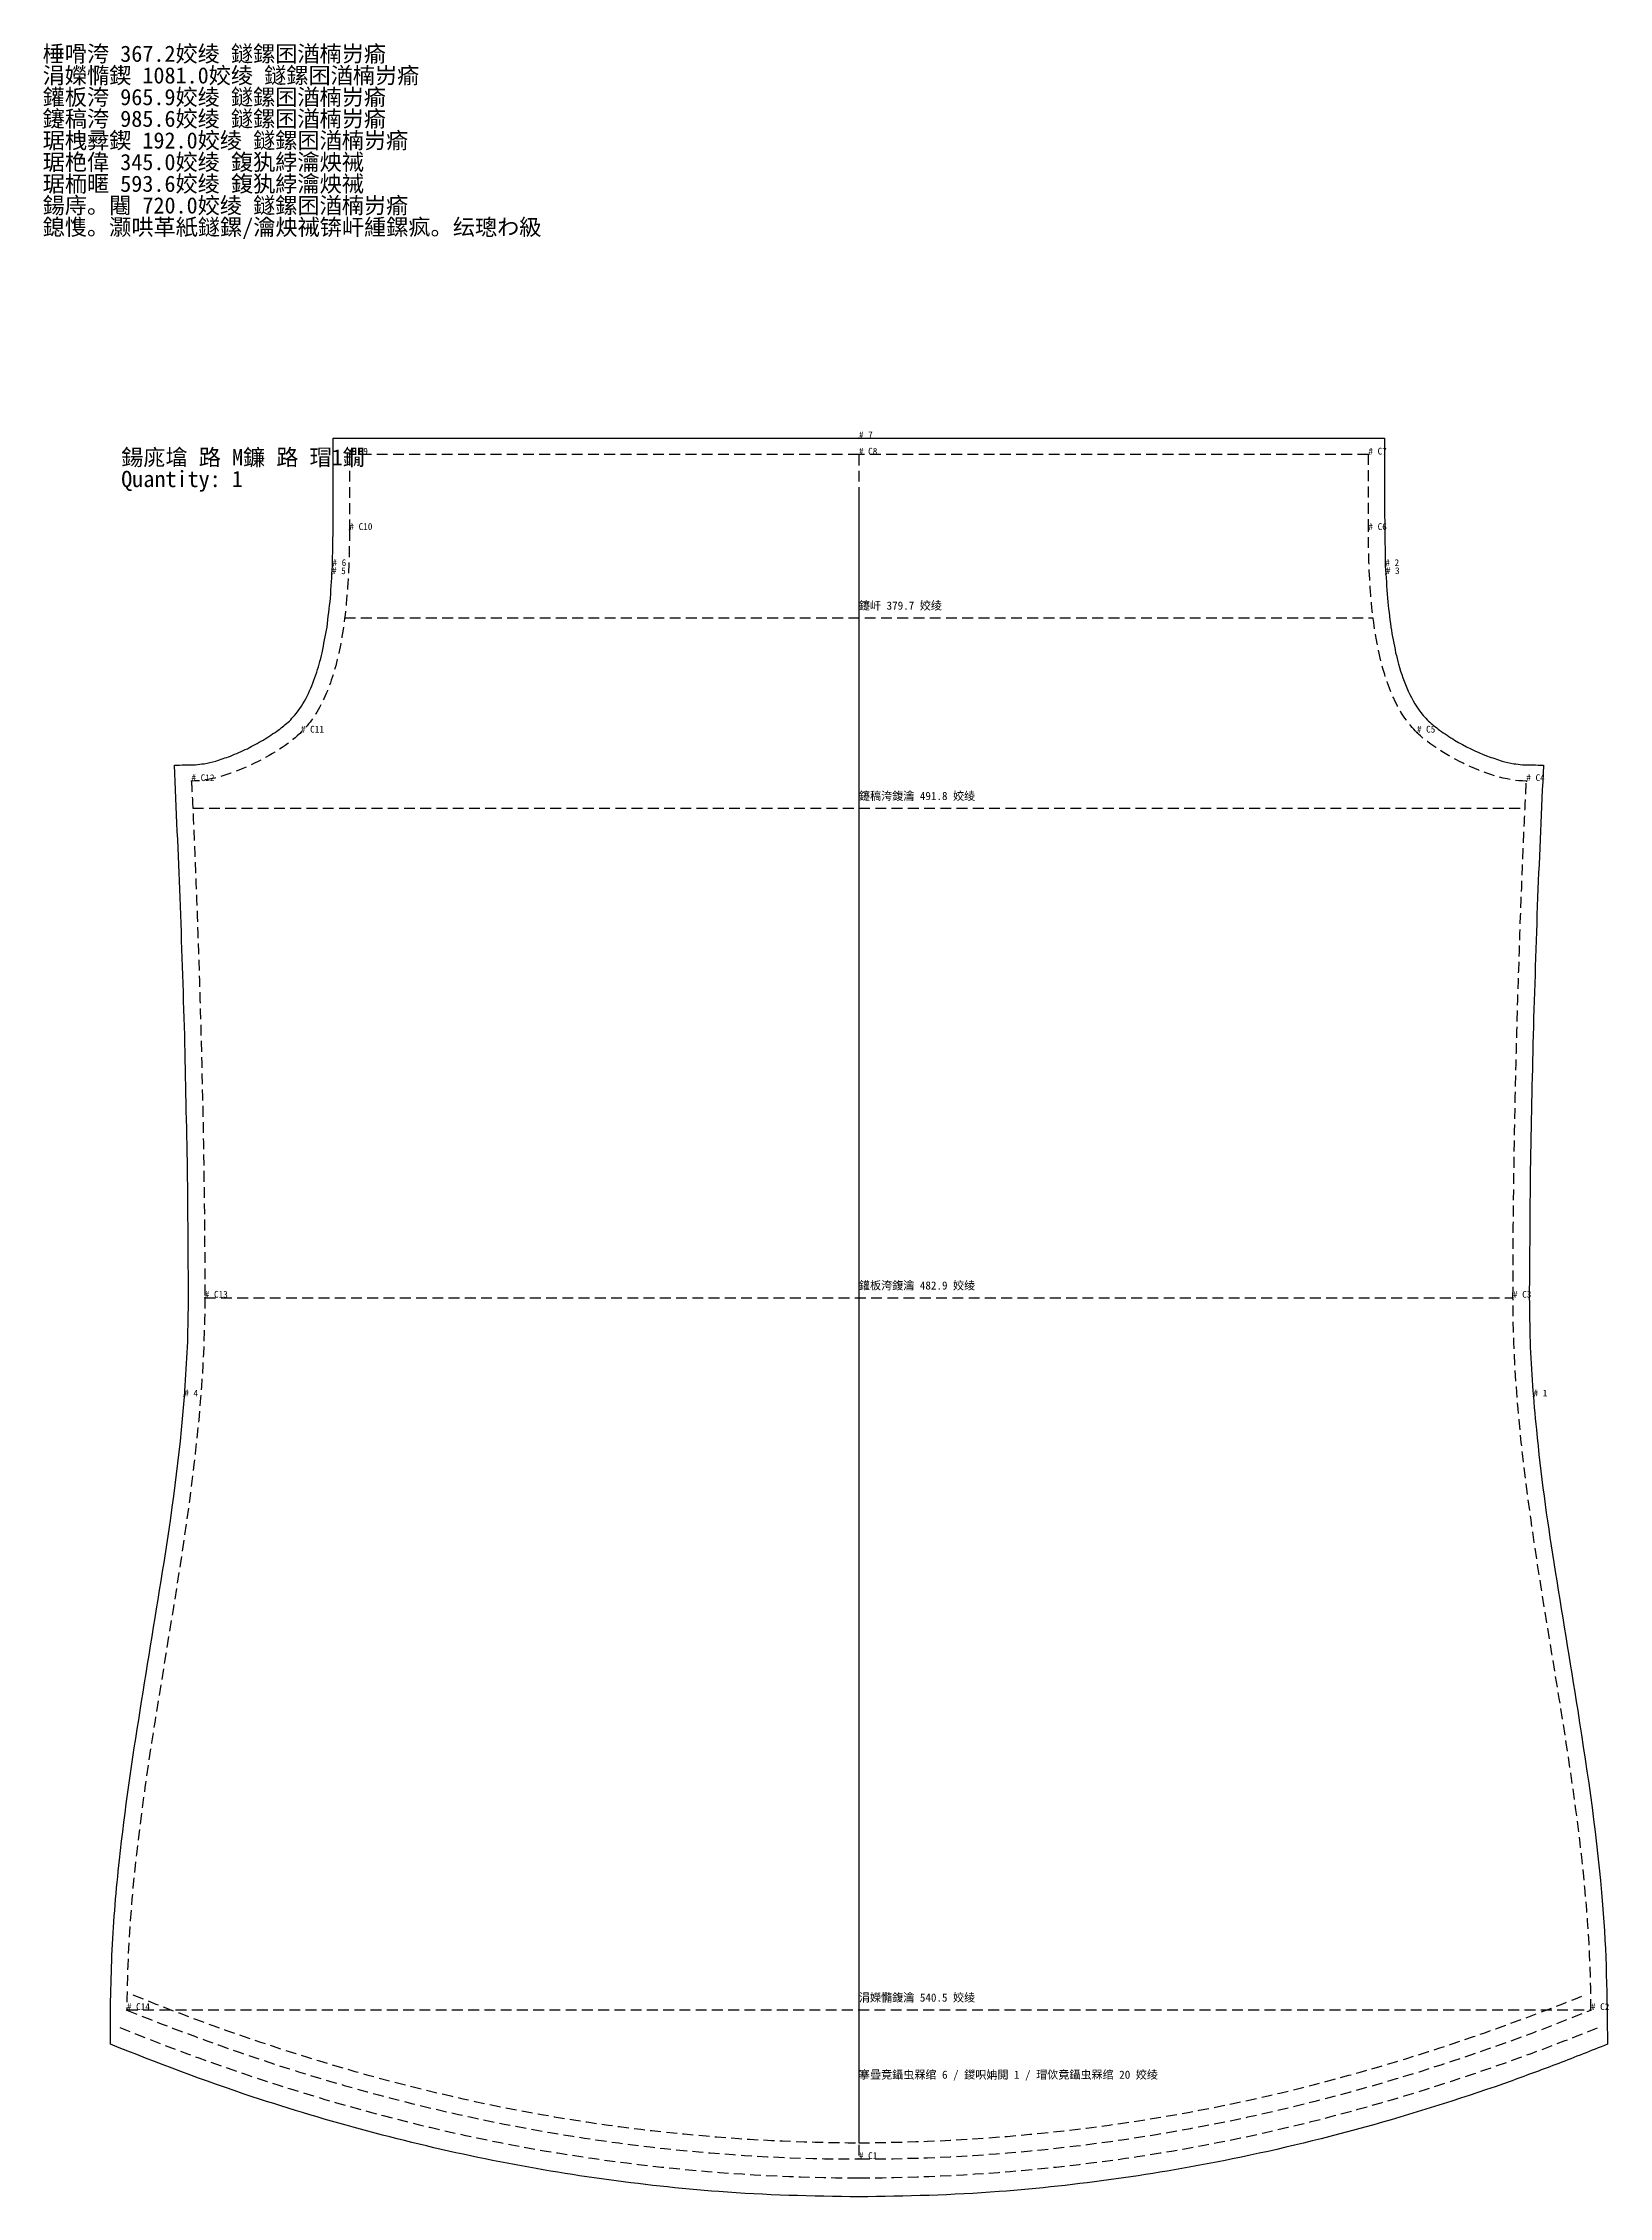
# Model space of a CAD drawing. Header units: millimetres. Extents: x 0 to 1565, y -2981 to 101.
# Drawn here: x 0 to 578, y -694 to 101 of the extents above; entities that cross this region are included whole.
import ezdxf

# ---------------------------------------------------------------- set-up
doc = ezdxf.new("R2010")
doc.units = ezdxf.units.MM
doc.linetypes.add('DASHED', pattern=[6, 4, -2])
for name, color, linetype in [('1', 7, 'CONTINUOUS'), ('14', 7, 'DASHED'), ('15', 7, 'CONTINUOUS'), ('2', 7, 'CONTINUOUS'), ('4', 7, 'CONTINUOUS'), ('7', 7, 'CONTINUOUS'), ('8', 7, 'DASHED')]:
    doc.layers.add(name, color=color, linetype=linetype)
doc.styles.get("Standard").update_dxf_attribs({"font": 'simsun.ttf'})

# ---------------------------------------------------------------- blocks, each defined once
blk = doc.blocks.new('simon-back')
at = {"layer": '1'}
blk.add_open_spline([(301.34, -694.28), (318.62, -694.06), (335.83, -693.62), (353.07, -692.31), (382.02, -690.1), (410.81, -686.04), (439.25, -680.25), (474.31, -673.12), (508.81, -663.36), (542.5, -651.36), (548.23, -649.25), (553.96, -647.14), (559.69, -645.02), (565.68, -642.66), (571.68, -640.29), (577.67, -637.92), (577.55, -620.71), (577.3, -603.61), (575.91, -586.44), (573.96, -562.42), (570.47, -538.54), (566.69, -514.75), (563.74, -496.5), (560.79, -478.25), (557.84, -459.99), (555.27, -443.73), (553.06, -427.38), (551.43, -411), (550.36, -400.19), (549.53, -389.34), (549.13, -378.49), (549.02, -373.08), (548.91, -367.67), (548.81, -362.26), (548.93, -346.55), (549.05, -330.84), (549.17, -315.13), (549.52, -298.54), (549.87, -281.95), (550.22, -265.35), (550.77, -248.42), (551.33, -231.48), (551.88, -214.55), (552.6, -198.25), (553.32, -181.95), (554.05, -165.65), (551.45, -165.6), (548.86, -165.55), (546.26, -165.5), (545.2, -165.37), (544.14, -165.25), (543.08, -165.12), (541.64, -164.8), (540.2, -164.47), (538.76, -164.15), (536.96, -163.55), (535.16, -162.94), (533.36, -162.34), (529.2, -160.72), (525.1, -158.72), (521.27, -156.44), (519.41, -155.22), (517.54, -154.01), (515.68, -152.79), (514.32, -151.67), (512.95, -150.54), (511.58, -149.41), (510.94, -148.71), (510.31, -148.01), (509.67, -147.31), (505.17, -141.88), (502.47, -135.14), (500.57, -128.41), (500.21, -127), (499.85, -125.58), (499.48, -124.16), (498.89, -121.01), (498.29, -117.86), (497.69, -114.7), (497.27, -111.13), (496.85, -107.56), (496.43, -103.99), (496.18, -100), (495.93, -96.01), (495.68, -92.02), (495.6, -87.62), (495.52, -83.21), (495.44, -78.81), (495.43, -71.53), (495.42, -64.24), (495.42, -56.96), (495.42, -52.97), (495.43, -48.99), (495.43, -45), (366.04, -45), (236.64, -45), (107.24, -45), (107.24, -48.99), (107.25, -52.97), (107.25, -56.96), (107.25, -64.24), (107.24, -71.53), (107.24, -78.81), (107.15, -83.21), (107.07, -87.62), (106.99, -92.02), (106.74, -96.01), (106.49, -100), (106.24, -103.99), (105.82, -107.56), (105.4, -111.13), (104.98, -114.7), (104.38, -117.86), (103.78, -121.01), (103.19, -124.16), (102.82, -125.58), (102.46, -127), (102.1, -128.41), (101.69, -129.73), (101.29, -131.04), (100.88, -132.35), (99.07, -137.69), (96.62, -142.94), (93, -147.31), (92.36, -148.01), (91.73, -148.71), (91.09, -149.41), (89.72, -150.54), (88.35, -151.67), (86.99, -152.79), (85.13, -154.01), (83.26, -155.22), (81.4, -156.44), (79.46, -157.49), (77.52, -158.54), (75.58, -159.59), (73.49, -160.51), (71.4, -161.42), (69.31, -162.34), (67.51, -162.94), (65.71, -163.55), (63.91, -164.15), (62.47, -164.47), (61.03, -164.8), (59.6, -165.12), (58.53, -165.25), (57.47, -165.37), (56.41, -165.5), (53.81, -165.55), (51.22, -165.6), (48.62, -165.65), (49.35, -181.95), (50.07, -198.25), (50.79, -214.55), (51.35, -231.48), (51.9, -248.42), (52.45, -265.35), (52.8, -281.95), (53.15, -298.54), (53.5, -315.13), (53.62, -330.84), (53.74, -346.55), (53.86, -362.26), (53.76, -367.67), (53.65, -373.08), (53.54, -378.49), (53.24, -383.9), (52.94, -389.31), (52.64, -394.73), (51.09, -416.58), (48.25, -438.37), (44.83, -459.99), (41.88, -478.25), (38.93, -496.5), (35.99, -514.75), (33.07, -533.06), (30.33, -551.41), (28.35, -569.84), (27.16, -580.89), (26.21, -591.97), (25.66, -603.07), (25.48, -608.62), (25.3, -614.17), (25.12, -619.72), (25.08, -625.79), (25.04, -631.86), (25, -637.92), (42.33, -644.76), (59.67, -651.41), (77.36, -657.27), (105.57, -666.59), (134.3, -674.33), (163.42, -680.25), (191.86, -686.04), (220.66, -690.1), (249.6, -692.31), (266.84, -693.62), (284.05, -694.06), (301.34, -694.28)], degree=3, knots=[0, 0, 0, 0, 1, 1, 1, 2, 2, 2, 3, 3, 3, 4, 4, 4, 5, 5, 5, 6, 6, 6, 7, 7, 7, 8, 8, 8, 9, 9, 9, 10, 10, 10, 11, 11, 11, 12, 12, 12, 13, 13, 13, 14, 14, 14, 15, 15, 15, 16, 16, 16, 17, 17, 17, 18, 18, 18, 19, 19, 19, 20, 20, 20, 21, 21, 21, 22, 22, 22, 23, 23, 23, 24, 24, 24, 25, 25, 25, 26, 26, 26, 27, 27, 27, 28, 28, 28, 29, 29, 29, 30, 30, 30, 31, 31, 31, 32, 32, 32, 33, 33, 33, 34, 34, 34, 35, 35, 35, 36, 36, 36, 37, 37, 37, 38, 38, 38, 39, 39, 39, 40, 40, 40, 41, 41, 41, 42, 42, 42, 43, 43, 43, 44, 44, 44, 45, 45, 45, 46, 46, 46, 47, 47, 47, 48, 48, 48, 49, 49, 49, 50, 50, 50, 51, 51, 51, 52, 52, 52, 53, 53, 53, 54, 54, 54, 55, 55, 55, 56, 56, 56, 57, 57, 57, 58, 58, 58, 59, 59, 59, 60, 60, 60, 61, 61, 61, 62, 62, 62, 63, 63, 63, 64, 64, 64, 65, 65, 65, 66, 66, 66, 66], dxfattribs=at)
at = {"layer": '14'}
for p, q in [((301.34, -51), (113.25, -51)), ((489.42, -51), (301.34, -51))]:
    blk.add_line(p, q, dxfattribs=at)
for points in [[(113.25, -51), (113.27, -59.49), (113.24, -68.74), (113.24, -78.82)], [(489.44, -78.82), (489.44, -68.74), (489.41, -59.49), (489.42, -51)], [(113.24, -78.82), (113.24, -116.23), (107.99, -141), (95.34, -153.65)], [(507.33, -153.65), (494.68, -141), (489.44, -116.23), (489.44, -78.82)], [(95.34, -153.65), (89.01, -159.98), (69.51, -171.55), (54.94, -171.55)], [(547.74, -171.55), (533.16, -171.55), (513.66, -159.98), (507.33, -153.65)], [(54.94, -171.55), (54.94, -171.55), (59.86, -266.92), (59.86, -362.28)], [(542.81, -362.28), (542.81, -266.92), (547.74, -171.55), (547.74, -171.55)], [(59.86, -362.28), (59.86, -449.95), (31.09, -537.62), (31.09, -625.28)], [(571.59, -625.28), (571.59, -537.62), (542.81, -449.95), (542.81, -362.28)], [(31.09, -625.28), (121.17, -661.95), (211.25, -680.28), (301.34, -680.28)], [(301.34, -680.28), (391.42, -680.28), (481.5, -661.95), (571.59, -625.28)]]:
    blk.add_open_spline(points, degree=3, dxfattribs=at)
for points in [[(33.33, -619.72), (78.53, -637.92), (125.13, -652.43), (172.99, -661.76), (215.31, -670.02), (258.25, -674.1), (301.36, -674.28)], [(301.31, -674.28), (346.32, -674.09), (391.14, -669.63), (435.26, -660.65), (481.18, -651.31), (525.9, -637.21), (569.34, -619.72)]]:
    blk.add_open_spline(points, degree=3, knots=[0, 0, 0, 0, 1, 1, 1, 2, 2, 2, 2], dxfattribs=at)
at = {"layer": '2'}
for p in [(113.25, -51), (301.34, -51), (489.42, -51), (113.24, -78.82), (489.44, -78.82), (95.34, -153.65), (507.33, -153.65), (54.94, -171.55), (547.74, -171.55), (59.86, -362.28), (542.81, -362.28), (31.09, -625.28), (571.59, -625.28), (301.34, -680.28)]:
    blk.add_point(p, dxfattribs=at)
at = {"layer": '4'}
for p in [(301.34, -45, 3), (106.79, -95.14, 3), (106.98, -92.15, 3), (495.69, -92.15, 3), (495.88, -95.14, 3), (52.29, -398.75, 3), (550.38, -398.75, 3)]:
    blk.add_point(p, dxfattribs=at)
at = {"layer": '7'}
blk.add_line((301.34, -65), (301.34, -674.28), dxfattribs=at)
at = {"layer": '8'}
for p, q in [((301.34, -51), (301.34, -680.28)), ((111.5, -111.27), (491.17, -111.27)), ((55.42, -181.55), (547.25, -181.55)), ((59.86, -362.28), (542.81, -362.28)), ((31.09, -625.18), (571.58, -625.18))]:
    blk.add_line(p, q, dxfattribs=at)
for points in [[(31.09, -625.28), (121.17, -661.95), (211.25, -680.28), (301.34, -680.28)], [(301.34, -680.28), (391.42, -680.28), (481.5, -661.95), (571.59, -625.28)]]:
    blk.add_open_spline(points, degree=3, dxfattribs=at)
for points in [[(28.47, -631.77), (72.64, -649.57), (118.12, -663.89), (164.81, -673.39), (209.77, -682.54), (255.44, -687.09), (301.31, -687.28)], [(301.37, -687.28), (347.23, -687.09), (392.9, -682.54), (437.86, -673.39), (484.55, -663.89), (530.03, -649.57), (574.2, -631.77)]]:
    blk.add_open_spline(points, degree=3, knots=[0, 0, 0, 0, 1, 1, 1, 2, 2, 2, 2], dxfattribs=at)
at = {"layer": '1'}
blk.add_text('Quantity: 1', height=6, dxfattribs=at).set_placement((29, -63))
at = {"layer": '15'}
blk.add_text('鍚庣墖 路 M鐮 路 瑁1鐗', height=6, dxfattribs=at).set_placement((29, -55))
at = {"layer": '2'}
for s, p in [('# C9', (113.25, -51)), ('# C8', (301.34, -51)), ('# C7', (489.42, -51)), ('# C10', (113.24, -78.82)), ('# C6', (489.44, -78.82)), ('# C11', (95.34, -153.65)), ('# C5', (507.33, -153.65)), ('# C12', (54.94, -171.55)), ('# C4', (547.74, -171.55)), ('# C13', (59.86, -362.28)), ('# C3', (542.81, -362.28)), ('# C14', (31.09, -625.28)), ('# C2', (571.59, -625.28)), ('# C1', (301.34, -680.28))]:
    blk.add_text(s, height=2.5, dxfattribs=at).set_placement(p)
at = {"layer": '4'}
for s, p in [('# 7', (301.34, -45)), ('# 5', (106.79, -95.14)), ('# 6', (106.98, -92.15)), ('# 2', (495.69, -92.15)), ('# 3', (495.88, -95.14)), ('# 4', (52.29, -398.75)), ('# 1', (550.38, -398.75))]:
    blk.add_text(s, height=2.5, dxfattribs=at).set_placement(p)
at = {"layer": '8'}
for s, p in [('鑳屽 379.7 姣绫', (301.34, -108.27)), ('鑳稿洿鍑瀹 491.8 姣绫', (301.34, -178.55)), ('鑵板洿鍑瀹 482.9 姣绫', (301.34, -359.28)), ('涓嬫憜鍑瀹 540.5 姣绫', (301.34, -622.18)), ('搴曡竟鑷虫槑绾 6 / 鍐呮姌閲 1 / 瑁佽竟鑷虫槑绾 20 姣绫', (301.34, -650.65)), ('搴曡竟鑷虫槑绾 6 / 鍐呮姌閲 1 / 瑁佽竟鑷虫槑绾 20 姣绫', (301.34, -650.65))]:
    blk.add_text(s, height=3, dxfattribs=at).set_placement(p)

msp = doc.modelspace()

# ---------------------------------------------------------------- block references
msp.add_blockref('simon-back', (0, 0))

# ---------------------------------------------------------------- texts
at = {"layer": '15'}
for s, p in [('棰嗗洿 367.2姣绫 鐩鏍囨湭楠岃瘉', (0, 94)), ('涓嬫憜鍥 1081.0姣绫 鐩鏍囨湭楠岃瘉', (0, 86)), ('鑵板洿 965.9姣绫 鐩鏍囨湭楠岃瘉', (0, 78)), ('鑳稿洿 985.6姣绫 鐩鏍囨湭楠岃瘉', (0, 70)), ('琚栧彛鍥 192.0姣绫 鐩鏍囨湭楠岃瘉', (0, 62)), ('琚栬偉 345.0姣绫 鍑犱綍瀹炴祴', (0, 54)), ('琚栭暱 593.6姣绫 鍑犱綍瀹炴祴', (0, 46)), ('鍚庤。闀 720.0姣绫 鐩鏍囨湭楠岃瘉', (0, 38)), ('鎴愯。灏哄革紙鐩鏍/瀹炴祴锛屽緟鏍疯。纭璁わ級', (0, 30))]:
    msp.add_text(s, height=6, dxfattribs=at).set_placement(p)

doc.saveas('drawing.dxf')
